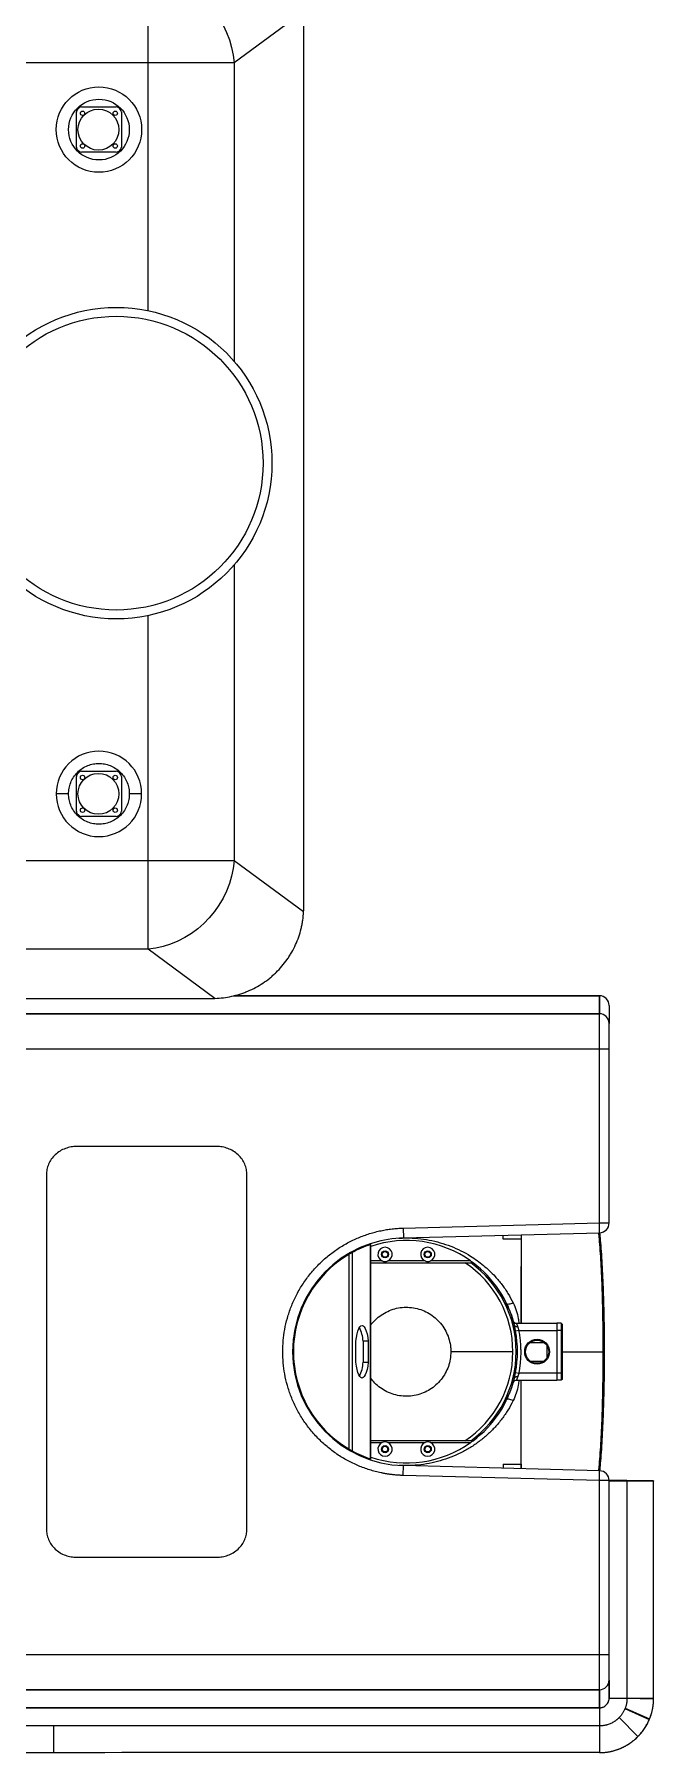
# Model space of a CAD drawing. Header units: millimetres. Extents: x 744 to 5705, y 930 to 4879.
# Drawn here: x 2862 to 3211, y 931 to 1896 of the extents above; entities that cross this region are included whole.
import ezdxf

# ---------------------------------------------------------------- set-up
doc = ezdxf.new("R2010")
doc.units = ezdxf.units.MM
doc.header["$MEASUREMENT"] = 0

msp = doc.modelspace()

# ---------------------------------------------------------------- linework, layer by layer
at = {"color": 7, "linetype": 'Continuous', "lineweight": 15, "true_color": 0xffffff}
for p, q in [((2926.41, 1880.15), (2926.41, 1929.89)), ((3013.8, 1908.86), (2974.81, 1880.15)), ((3013.88, 1406.03), (3013.88, 1906.03)), ((2926.41, 1880.15), (2572.89, 1880.15)), ((2974.81, 1880.15), (2926.41, 1880.15)), ((2888.93, 1855.31), (2908.5, 1855.31)), ((2886.02, 1832.83), (2886.02, 1852.4)), ((2911.42, 1852.4), (2911.42, 1832.83)), ((2908.5, 1829.91), (2888.93, 1829.91)), ((2886.02, 1459.66), (2886.02, 1479.23)), ((2888.93, 1482.14), (2908.5, 1482.14)), ((2911.42, 1479.23), (2911.42, 1459.66)), ((2881.64, 1469.44), (2874.72, 1469.44)), ((2922.72, 1469.44), (2915.79, 1469.44)), ((2908.5, 1456.74), (2888.93, 1456.74)), ((2926.41, 1431.91), (2572.89, 1431.91)), ((2926.41, 1382.16), (2926.41, 1431.91)), ((2974.81, 1431.91), (2926.41, 1431.91)), ((3013.8, 1403.2), (2974.81, 1431.91)), ((2963.92, 1354.55), (2926.41, 1382.16)), ((2833.88, 1354.53), (2962.38, 1354.53)), ((2974.62, 1356.04), (3180.05, 1356.04)), ((3180.05, 1356.04), (3180.05, 1345.88)), ((3180.05, 1345.88), (3180.05, 1356.04)), ((3180.05, 1345.88), (2850.38, 1346.01)), ((3185.55, 1350.54), (3185.55, 1340.44)), ((3185.55, 1326.08), (3180.05, 1326.08)), ((3180.05, 1228.39), (3180.05, 1326.08)), ((3185.55, 1228.39), (3185.55, 1326.08)), ((2965, 1271.32), (2886.1, 1271.32)), ((2869.19, 1255.59), (2869.19, 1056.32)), ((2981.91, 1056.32), (2981.91, 1255.59)), ((3069.73, 1225.5), (3180.05, 1228.39)), ((3180.05, 1228.39), (3185.55, 1228.39)), ((3051.55, 1095.76), (3051.55, 1216.3)), ((3069.73, 1225.5), (3069.88, 1220.01)), ((3069.88, 1220.01), (3180.2, 1222.89)), ((3126.05, 1219.25), (3126.05, 1221.48)), ((3136.05, 1219.25), (3126.05, 1219.25)), ((3136.05, 1221.74), (3136.05, 1171.96)), ((3136.05, 1221.74), (3136.05, 1219.25)), ((3039.15, 1210.64), (3039.15, 1101.42)), ((3041.08, 1211.74), (3041.08, 1100.32)), ((3051.38, 1095.82), (3051.38, 1216.24)), ((3058.03, 1207.03), (3051.55, 1207.03)), ((3082.03, 1207.03), (3061.07, 1207.03)), ((3107.68, 1207.03), (3085.07, 1207.03)), ((3051.55, 1206.03), (3104.46, 1206.03)), ((3104.46, 1206.03), (3107.71, 1206.03)), ((3136.05, 1171.98), (3136.05, 1203.94)), ((3011.62, 1177.03), (3011.6, 1177.03)), ((3134.87, 1168.03), (3132.91, 1167.66)), ((3133.49, 1172.03), (3156.05, 1172.03)), ((3134.87, 1168.03), (3156.05, 1168.03)), ((3158.55, 1172.03), (3156.05, 1172.03)), ((3156.05, 1172.03), (3156.05, 1168.03)), ((3158.55, 1168.03), (3156.05, 1168.03)), ((3156.05, 1168.03), (3156.05, 1144.03)), ((3159.05, 1171.53), (3158.55, 1172.03)), ((3158.55, 1172.03), (3158.55, 1168.03)), ((3159.05, 1168.03), (3158.55, 1168.03)), ((3158.55, 1168.03), (3158.55, 1144.03)), ((3159.05, 1171.53), (3159.05, 1168.03)), ((3159.05, 1168.03), (3159.05, 1144.03)), ((3043.14, 1150.09), (3043.14, 1161.97)), ((3050.13, 1161.97), (3047.23, 1161.97)), ((3047.23, 1161.97), (3047.23, 1150.09)), ((3050.13, 1161.97), (3050.13, 1150.09)), ((3150.55, 1159.49), (3150.55, 1152.56)), ((3047.23, 1150.09), (3050.13, 1150.09)), ((3131.41, 1156.03), (3096.55, 1156.03)), ((3132.23, 1141.23), (3131.88, 1140.02)), ((3132.91, 1144.4), (3134.87, 1144.03)), ((3133.49, 1140.03), (3156.05, 1140.03)), ((3156.05, 1144.03), (3134.87, 1144.03)), ((3136.05, 1090.32), (3136.05, 1140.05)), ((3136.05, 1092.81), (3136.05, 1140.02)), ((3158.55, 1144.03), (3156.05, 1144.03)), ((3156.05, 1144.03), (3156.05, 1140.03)), ((3158.55, 1140.03), (3156.05, 1140.03)), ((3159.05, 1144.03), (3158.55, 1144.03)), ((3158.55, 1144.03), (3158.55, 1140.03)), ((3159.05, 1140.53), (3158.55, 1140.03)), ((3159.05, 1144.03), (3159.05, 1140.53)), ((3011.6, 1135.03), (3011.62, 1135.03)), ((3128.82, 1131.2), (3127.99, 1129.18)), ((3104.46, 1106.03), (3051.55, 1106.03)), ((3051.55, 1105.03), (3058.03, 1105.03)), ((3061.07, 1105.03), (3082.03, 1105.03)), ((3085.07, 1105.03), (3107.68, 1105.03)), ((3107.71, 1106.03), (3104.46, 1106.03)), ((3109.05, 1106.03), (3107.71, 1106.03)), ((3069.73, 1086.55), (3069.88, 1092.05)), ((3180.2, 1089.16), (3069.88, 1092.05)), ((3126.05, 1092.81), (3126.05, 1090.58)), ((3126.05, 1092.81), (3136.05, 1092.81)), ((3136.05, 1092.81), (3136.05, 1090.32)), ((3180.05, 1083.66), (3069.73, 1086.55)), ((3185.55, 1083.66), (3180.05, 1083.66)), ((3180.05, 985.98), (3180.05, 1083.66)), ((3185.55, 985.98), (3185.55, 1083.66)), ((3185.55, 1083.3), (3185.55, 1083.66)), ((3195.55, 1083.66), (3185.55, 1083.66)), ((3185.55, 961.51), (3185.55, 1083.3)), ((3195.55, 1083.3), (3185.55, 1083.3)), ((3210.55, 1083.55), (3195.55, 1083.66)), ((3210.55, 1083.41), (3195.55, 1083.3)), ((3195.55, 1083.3), (3195.55, 961.51)), ((3210.55, 976.75), (3210.55, 1083.55)), ((3210.55, 1083.55), (3210.55, 1083.41)), ((3210.55, 961.51), (3210.55, 1083.41)), ((2886.1, 1040.59), (2965, 1040.59)), ((3180.05, 985.98), (3185.55, 985.98)), ((3185.55, 971.62), (3185.55, 985.98)), ((3180.05, 966.17), (3180.05, 956.01)), ((3180.05, 956.01), (3180.05, 966.17)), ((3185.55, 971.62), (3185.55, 961.51)), ((3180.05, 956.01), (3180.05, 946.01)), ((3185.55, 961.51), (3195.55, 961.51)), ((3194.54, 955.82), (3208.3, 949.83)), ((3195.55, 961.51), (3210.55, 960.97)), ((3180.05, 946.01), (3180.05, 931.01)), ((3191.23, 950.58), (3201.71, 939.85)), ((3194.44, 955.56), (3208.1, 949.35)), ((2873.35, 930.98), (2873.36, 945.98)), ((3180.05, 931.01), (3180.05, 931.01))]:
    msp.add_line(p, q, dxfattribs=at)
at = {"color": 8, "linetype": 'Continuous', "lineweight": 15, "true_color": 0x808080}
for p, q in [((2926.41, 1740.88), (2926.41, 1880.15)), ((2974.81, 1880.15), (2974.81, 1712.31)), ((2974.81, 1598.17), (2974.81, 1431.91)), ((2926.41, 1431.91), (2926.41, 1569.6)), ((2926.41, 1382.16), (2194.21, 1382.16)), ((3132.26, 1170.87), (3132.14, 1171.35)), ((3141.22, 1161.28), (3148.88, 1161.28)), ((3008.07, 1149.1), (3008.4, 1151.38)), ((3141.22, 1150.78), (3148.88, 1150.78)), ((3159.05, 1156.03), (3182.21, 1156.03))]:
    msp.add_line(p, q, dxfattribs=at)
at = {"color": 7, "linetype": 'Continuous', "lineweight": 15, "true_color": 0xffffff}
for points in [[(2926.41, 1929.89), (2930.64, 1929.32), (2934.84, 1928.37), (2938.98, 1927.06), (2943.02, 1925.39), (2946.93, 1923.37), (2950.69, 1921.03), (2954.26, 1918.38), (2957.62, 1915.44), (2960.74, 1912.23), (2963.61, 1908.77), (2966.19, 1905.1), (2968.47, 1901.24), (2970.43, 1897.21), (2972.05, 1893.06), (2973.33, 1888.81), (2974.25, 1884.5), (2974.81, 1880.15)], [(2974.81, 1431.91), (2974.25, 1427.56), (2973.33, 1423.24), (2972.05, 1418.99), (2970.43, 1414.84), (2968.47, 1410.82), (2966.19, 1406.96), (2963.61, 1403.28), (2960.74, 1399.83), (2957.62, 1396.62), (2954.26, 1393.68), (2950.69, 1391.02), (2946.93, 1388.68), (2943.02, 1386.67), (2938.98, 1385), (2934.84, 1383.68), (2930.64, 1382.74), (2926.41, 1382.16)], [(2850.38, 1345.9), (2865.1, 1345.9), (2894.38, 1345.9), (2924.62, 1345.89), (2932.38, 1345.89), (2940.19, 1345.89), (2948.06, 1345.89), (2956, 1345.89), (2963.99, 1345.89), (2972.04, 1345.89), (2977.98, 1345.89), (2994.78, 1345.89), (3012.27, 1345.89), (3037.05, 1345.89), (3063.1, 1345.89), (3090.43, 1345.89), (3119.03, 1345.88), (3148.9, 1345.88), (3180.05, 1345.88)], [(3180.05, 1326.08), (3180.05, 1328.93), (3180.05, 1331.73), (3180.05, 1334.4), (3180.05, 1336.91), (3180.05, 1339.2), (3180.05, 1341.22), (3180.05, 1342.93), (3180.05, 1344.29), (3180.05, 1345.28), (3180.05, 1345.88)], [(3185.55, 1326.08), (3185.55, 1328.38), (3185.55, 1330.61), (3185.55, 1332.74), (3185.55, 1334.69), (3185.55, 1336.43), (3185.55, 1337.91), (3185.55, 1339.09), (3185.55, 1339.94), (3185.55, 1340.44)], [(3131.6, 1183.49), (3130.95, 1183.22), (3130.31, 1183), (3129.72, 1182.82), (3129.19, 1182.71), (3128.74, 1182.66), (3128.38, 1182.67), (3128.13, 1182.74), (3127.99, 1182.88)], [(3043.14, 1161.97), (3043.44, 1164.11), (3043.83, 1166.03), (3044.29, 1167.67), (3044.82, 1169), (3045.4, 1169.98), (3046.01, 1170.58), (3046.63, 1170.78), (3047.26, 1170.58), (3047.87, 1169.98), (3048.45, 1169), (3048.98, 1167.67), (3049.44, 1166.03), (3049.83, 1164.11), (3050.13, 1161.97)], [(3050.13, 1150.09), (3049.83, 1147.95), (3049.44, 1146.03), (3048.98, 1144.38), (3048.45, 1143.05), (3047.87, 1142.07), (3047.26, 1141.48), (3046.63, 1141.28), (3046.01, 1141.48), (3045.4, 1142.07), (3044.82, 1143.05), (3044.29, 1144.38), (3043.83, 1146.03), (3043.44, 1147.95), (3043.14, 1150.09)], [(3182.93, 1156.03), (3182.94, 1156.03), (3182.97, 1156.03), (3182.97, 1156.03)], [(3131.6, 1128.56), (3130.95, 1128.83), (3130.31, 1129.06), (3129.72, 1129.23), (3129.19, 1129.35), (3128.74, 1129.4), (3128.38, 1129.39), (3128.13, 1129.31), (3127.99, 1129.18)], [(3180.05, 966.17), (3180.05, 966.77), (3180.05, 967.76), (3180.05, 969.13), (3180.05, 970.84), (3180.05, 972.85), (3180.05, 975.14), (3180.05, 977.65), (3180.05, 980.33), (3180.05, 983.12), (3180.05, 985.98)]]:
    msp.add_lwpolyline(points, dxfattribs=at)
at = {"color": 8, "linetype": 'Continuous', "lineweight": 15, "true_color": 0x808080}
for points in [[(3180.05, 1326.08), (3152.35, 1326.08), (3125.75, 1326.08), (3100.27, 1326.08), (3075.9, 1326.08), (3052.64, 1326.08), (3030.49, 1326.08), (3009.45, 1326.08), (2992.2, 1326.08), (2975.77, 1326.08), (2971.23, 1326.08), (2965.49, 1326.08), (2959.77, 1326.08), (2954.08, 1326.09), (2948.42, 1326.09), (2942.78, 1326.09), (2912.99, 1326.09), (2883.92, 1326.09), (2853.79, 1326.1)], [(3013.43, 1182.81), (3013.91, 1182.71), (3013.93, 1182.71)], [(3182.21, 1156.03), (3182.38, 1156.03), (3182.53, 1156.03), (3182.67, 1156.03), (3182.79, 1156.03), (3182.88, 1156.03), (3182.93, 1156.03)], [(3013.93, 1129.35), (3013.91, 1129.35), (3013.43, 1129.24)], [(2838.55, 985.96), (2853.94, 985.96), (2887.73, 985.96), (2922.53, 985.97), (2958.35, 985.97), (2967.98, 985.97), (2976.27, 985.97), (2983.42, 985.97), (2990.74, 985.97), (2998.21, 985.97), (3013.36, 985.97), (3029.12, 985.97), (3051.44, 985.97), (3074.89, 985.97), (3099.48, 985.98), (3125.2, 985.98), (3152.06, 985.98), (3180.05, 985.98)]]:
    msp.add_lwpolyline(points, dxfattribs=at)
at = {"color": 7, "linetype": 'Continuous', "lineweight": 15, "true_color": 0xffffff}
for centre, radius in [((2898.72, 1842.61), 24), ((2898.72, 1842.61), 17.07), ((2898.45, 1842.59), 11.5), ((2889.52, 1851.8), 1.25), ((2907.91, 1851.8), 1.25), ((2889.52, 1833.42), 1.25), ((2907.91, 1833.42), 1.25), ((2908.48, 1655.24), 87.5), ((2908.48, 1655.24), 82.51), ((2898.45, 1469.46), 11.5), ((2889.52, 1478.64), 1.25), ((2907.91, 1478.64), 1.25), ((2889.52, 1460.25), 1.25), ((2907.91, 1460.25), 1.25), ((3059.55, 1210.73), 2), ((3059.55, 1210.73), 1.6), ((3083.55, 1210.73), 2), ((3083.55, 1210.73), 1.6), ((3145.05, 1156.03), 7), ((3145.05, 1156.03), 6.5), ((3059.55, 1101.33), 2), ((3059.55, 1101.33), 1.6), ((3083.55, 1101.33), 2), ((3083.55, 1101.33), 1.6)]:
    msp.add_circle(centre, radius, dxfattribs=at)
for centre, radius, start, end in [((2888.02, 1852.4), 2, 137.55547, 180), ((2898.72, 1842.61), 16.5, 132.44453, 137.55547), ((2888.93, 1853.31), 2, 90, 132.44453), ((2908.5, 1853.31), 2, 47.55547, 90), ((2898.72, 1842.61), 16.5, 42.44453, 47.55547), ((2909.42, 1852.4), 2, 0, 42.44453), ((2888.02, 1832.83), 2, 180, 222.44453), ((2898.72, 1842.61), 16.5, 222.44453, 227.55547), ((2888.93, 1831.91), 2, 227.55547, 270), ((2908.5, 1831.91), 2, 270, 312.44453), ((2898.72, 1842.61), 16.5, 312.44453, 317.55547), ((2909.42, 1832.83), 2, 317.55547, 0), ((2898.72, 1469.44), 24, 0, 180), ((2888.02, 1479.23), 2, 137.55547, 180), ((2898.72, 1469.44), 16.5, 132.44453, 137.55547), ((2888.93, 1480.14), 2, 90, 132.44453), ((2908.5, 1480.14), 2, 47.55547, 90), ((2898.72, 1469.44), 16.5, 42.44453, 47.55547), ((2909.42, 1479.23), 2, 0, 42.44453), ((2898.72, 1469.44), 24, 180, 0), ((2888.02, 1459.66), 2, 180, 222.44453), ((2898.72, 1469.44), 16.5, 222.44453, 227.55547), ((2898.72, 1469.44), 16.5, 312.44453, 317.55547), ((2909.42, 1459.66), 2, 317.55547, 0), ((2888.93, 1458.74), 2, 227.55547, 270), ((2908.5, 1458.74), 2, 270, 312.44453), ((2962.38, 1406.03), 51.5, 356.85239, 0), ((2962.38, 1406.03), 51.5, 270, 271.7129), ((3180.05, 1350.54), 5.5, 0, 90), ((3180.08, 1340.41), 5.47, 0.28151, 90.27876), ((3180.05, 1228.39), 5.5, 271.5, 0), ((3071.55, 1156.03), 64, 91.5, 268.5), ((3071.55, 1156.03), 62.5, 54.68636, 108.66292), ((3071.55, 1156.03), 63.5, 120.68487, 239.31513), ((3071.55, 1156.03), 63.5, 108.52048, 118.67841), ((3059.55, 1210.73), 4, 292.36264, 247.63736), ((3059.55, 1210.73), 4, 247.63736, 292.36264), ((3083.55, 1210.73), 4, 292.36264, 247.63736), ((3083.55, 1210.73), 4, 247.63736, 292.36264), ((3071.55, 1156.03), 62.5, 53.1301, 54.68636), ((3071.55, 1156.03), 59.86, 0, 56.64851), ((3071.55, 1156.03), 61.71, 305.87699, 54.12301), ((3071.55, 1156.03), 62.5, 13.73709, 53.1301), ((3027.01, 1160.73), 20.26, 3.52133, 26.21341), ((3133.49, 1174.03), 2, 196.20469, 270), ((3071.55, 1156.03), 62.45, 349.26949, 10.73051), ((3028.03, 1151.06), 19.23, 333.16839, 357.09687), ((3071.55, 1156.03), 59.86, 303.35149, 0), ((3071.55, 1156.03), 62.5, 306.8699, 346.26291), ((3133.49, 1138.03), 2, 89.99997, 163.79531), ((3071.55, 1156.03), 62.5, 251.33708, 305.31364), ((3059.55, 1101.33), 4, 112.36264, 67.63736), ((3059.55, 1101.33), 4, 67.63736, 112.36264), ((3083.55, 1101.33), 4, 112.36264, 67.63736), ((3083.55, 1101.33), 4, 67.63736, 112.36264), ((3071.55, 1156.03), 62.5, 305.31364, 306.8699), ((3071.55, 1156.03), 63.5, 241.32159, 251.47952), ((3180.05, 1083.66), 5.5, 0, 88.5), ((3180.08, 971.64), 5.47, 269.72124, 359.71847)]:
    msp.add_arc(centre, radius, start, end, dxfattribs=at)
for points, knots in [([(2881.64, 1469.44), (2881.64, 1470.45), (2881.73, 1471.49), (2882.12, 1473.61), (2882.43, 1474.68), (2883.26, 1476.78), (2883.79, 1477.81), (2885.06, 1479.76), (2885.81, 1480.68), (2887.48, 1482.35), (2888.4, 1483.09), (2890.35, 1484.37), (2891.38, 1484.9), (2893.48, 1485.73), (2894.55, 1486.03), (2896.67, 1486.43), (2897.71, 1486.51), (2899.72, 1486.51), (2900.77, 1486.43), (2902.88, 1486.03), (2903.95, 1485.73), (2906.05, 1484.9), (2907.08, 1484.37), (2909.03, 1483.09), (2909.95, 1482.35), (2911.62, 1480.68), (2912.37, 1479.76), (2913.64, 1477.81), (2914.17, 1476.78), (2915, 1474.68), (2915.31, 1473.61), (2915.7, 1471.49), (2915.79, 1470.45), (2915.79, 1469.44)], [0, 0, 0, 0, 0.0625, 0.0625, 0.125, 0.125, 0.1875, 0.1875, 0.25, 0.25, 0.3125, 0.3125, 0.375, 0.375, 0.4375, 0.4375, 0.5, 0.5, 0.5625, 0.5625, 0.625, 0.625, 0.6875, 0.6875, 0.75, 0.75, 0.8125, 0.8125, 0.875, 0.875, 0.9375, 0.9375, 1, 1, 1, 1]), ([(2915.79, 1469.44), (2915.79, 1468.44), (2915.7, 1467.39), (2915.31, 1465.28), (2915, 1464.21), (2914.17, 1462.11), (2913.64, 1461.08), (2912.37, 1459.12), (2911.62, 1458.2), (2909.95, 1456.54), (2909.03, 1455.79), (2907.08, 1454.52), (2906.05, 1453.99), (2903.95, 1453.15), (2902.88, 1452.85), (2900.77, 1452.46), (2899.72, 1452.37), (2897.71, 1452.37), (2896.67, 1452.46), (2894.55, 1452.85), (2893.48, 1453.15), (2891.38, 1453.99), (2890.35, 1454.52), (2888.4, 1455.79), (2887.48, 1456.54), (2885.81, 1458.2), (2885.06, 1459.12), (2883.79, 1461.08), (2883.26, 1462.11), (2882.43, 1464.21), (2882.12, 1465.28), (2881.73, 1467.39), (2881.64, 1468.44), (2881.64, 1469.44)], [0, 0, 0, 0, 0.0625, 0.0625, 0.125, 0.125, 0.1875, 0.1875, 0.25, 0.25, 0.3125, 0.3125, 0.375, 0.375, 0.4375, 0.4375, 0.5, 0.5, 0.5625, 0.5625, 0.625, 0.625, 0.6875, 0.6875, 0.75, 0.75, 0.8125, 0.8125, 0.875, 0.875, 0.9375, 0.9375, 1, 1, 1, 1]), ([(2963.92, 1354.55), (2967.12, 1354.65), (2970.27, 1355.04), (2974.91, 1356.05), (2976.44, 1356.46), (2978.72, 1357.18), (2979.48, 1357.44), (2980.98, 1358), (2981.73, 1358.29), (2985.41, 1359.85), (2988.21, 1361.36), (2992.19, 1364), (2993.48, 1364.94), (2995.35, 1366.46), (2995.97, 1366.98), (2997.17, 1368.05), (2997.76, 1368.59), (3000.62, 1371.38), (3002.68, 1373.8), (3004.97, 1377.07), (3005.42, 1377.73), (3006.28, 1379.09), (3006.7, 1379.78), (3007.89, 1381.87), (3008.62, 1383.3), (3010.59, 1387.64), (3011.63, 1390.64), (3012.58, 1394.51), (3012.76, 1395.29), (3013.06, 1396.87), (3013.2, 1397.65), (3013.55, 1400.02), (3013.71, 1401.61), (3013.8, 1403.2)], [0, 0, 0, 0, 0.125, 0.125, 0.1875, 0.1875, 0.21875, 0.21875, 0.25, 0.25, 0.375, 0.375, 0.4375, 0.4375, 0.46875, 0.46875, 0.5, 0.5, 0.625, 0.625, 0.65625, 0.65625, 0.6875, 0.6875, 0.75, 0.75, 0.875, 0.875, 0.90625, 0.90625, 0.9375, 0.9375, 1, 1, 1, 1]), ([(3180.05, 1356.04), (3164.49, 1356.04), (3133.75, 1356.04), (3088.21, 1356.04), (3043.78, 1356.04), (3006.04, 1356.04), (2983.11, 1356.04), (2974.62, 1356.04)], [0, 0, 0, 0, 0.227183, 0.448904, 0.665161, 0.875956, 1, 1, 1, 1]), ([(2886.1, 1271.32), (2885.1, 1271.32), (2884.07, 1271.24), (2881.98, 1270.88), (2880.92, 1270.6), (2878.83, 1269.83), (2877.81, 1269.35), (2875.88, 1268.17), (2874.97, 1267.48), (2873.32, 1265.95), (2872.58, 1265.1), (2871.31, 1263.3), (2870.79, 1262.35), (2869.97, 1260.41), (2869.67, 1259.43), (2869.28, 1257.48), (2869.19, 1256.52), (2869.19, 1255.59)], [0, 0, 0, 0, 0.125, 0.125, 0.25, 0.25, 0.375, 0.375, 0.5, 0.5, 0.625, 0.625, 0.75, 0.75, 0.875, 0.875, 1, 1, 1, 1]), ([(2981.91, 1255.59), (2981.91, 1256.52), (2981.82, 1257.48), (2981.44, 1259.43), (2981.14, 1260.41), (2980.31, 1262.35), (2979.79, 1263.3), (2978.52, 1265.1), (2977.78, 1265.95), (2976.13, 1267.48), (2975.22, 1268.17), (2973.29, 1269.35), (2972.27, 1269.83), (2970.19, 1270.6), (2969.13, 1270.88), (2967.03, 1271.24), (2966, 1271.32), (2965, 1271.32)], [0, 0, 0, 0, 0.125, 0.125, 0.25, 0.25, 0.375, 0.375, 0.5, 0.5, 0.625, 0.625, 0.75, 0.75, 0.875, 0.875, 1, 1, 1, 1]), ([(3180.2, 1222.89), (3180.2, 1222.9), (3180.2, 1222.9), (3180.19, 1222.91), (3180.19, 1222.94), (3180.19, 1222.98), (3180.19, 1223.02), (3180.19, 1223.08), (3180.19, 1223.15), (3180.19, 1223.23), (3180.18, 1223.31), (3180.18, 1223.41), (3180.18, 1223.53), (3180.18, 1223.68), (3180.17, 1223.86), (3180.16, 1224.06), (3180.16, 1224.29), (3180.15, 1224.54), (3180.14, 1224.82), (3180.14, 1225.12), (3180.13, 1225.45), (3180.12, 1225.81), (3180.11, 1226.19), (3180.1, 1226.59), (3180.09, 1227.01), (3180.08, 1227.46), (3180.06, 1227.92), (3180.06, 1228.23), (3180.05, 1228.39)], [0, 0, 0, 0, 0.027842, 0.055684, 0.083525, 0.111367, 0.139209, 0.167051, 0.194892, 0.222734, 0.250576, 0.278418, 0.30626, 0.343637, 0.382281, 0.422194, 0.463374, 0.505821, 0.549536, 0.594518, 0.640768, 0.688285, 0.73707, 0.787121, 0.83844, 0.891026, 0.94488, 1, 1, 1, 1]), ([(3069.73, 1086.55), (3069.45, 1086.56), (3068.89, 1086.58), (3068.06, 1086.61), (3067.22, 1086.66), (3066.39, 1086.72), (3065.56, 1086.78), (3064.73, 1086.86), (3063.9, 1086.95), (3063.07, 1087.05), (3062.24, 1087.15), (3061.41, 1087.27), (3060.59, 1087.4), (3059.76, 1087.53), (3058.94, 1087.68), (3058.12, 1087.84), (3056.49, 1088.17), (3054.06, 1088.74), (3050.87, 1089.65), (3047.73, 1090.71), (3044.61, 1091.93), (3041.52, 1093.32), (3038.45, 1094.88), (3035.45, 1096.6), (3031.53, 1099.12), (3026.86, 1102.65), (3021.68, 1107.45), (3017.02, 1112.74), (3012.94, 1118.46), (3009.49, 1124.49), (3006.71, 1130.71), (3004.57, 1137.07), (3003.1, 1143.42), (3002.24, 1149.76), (3001.96, 1156.03), (3002.24, 1162.3), (3003.1, 1168.63), (3004.57, 1174.98), (3006.71, 1181.34), (3009.49, 1187.57), (3012.94, 1193.6), (3017.02, 1199.31), (3021.68, 1204.61), (3026.86, 1209.4), (3031.53, 1212.93), (3035.45, 1215.45), (3038.45, 1217.17), (3041.52, 1218.74), (3044.61, 1220.12), (3047.73, 1221.35), (3050.87, 1222.41), (3054.06, 1223.32), (3056.72, 1223.94), (3058.84, 1224.36), (3060.38, 1224.63), (3061.93, 1224.86), (3063.48, 1225.06), (3065.04, 1225.23), (3066.6, 1225.36), (3068.16, 1225.45), (3069.21, 1225.49), (3069.73, 1225.5)], [0, 0, 0, 0, 0.003902, 0.007801, 0.011696, 0.015589, 0.01948, 0.023369, 0.027258, 0.031146, 0.035035, 0.038924, 0.042815, 0.046707, 0.050603, 0.054501, 0.058403, 0.073866, 0.089295, 0.104724, 0.120189, 0.136134, 0.152082, 0.16827, 0.18446, 0.21716, 0.250029, 0.282897, 0.315597, 0.347965, 0.379848, 0.410731, 0.441617, 0.470807, 0.5, 0.529191, 0.558384, 0.589267, 0.620153, 0.652035, 0.684404, 0.717104, 0.749972, 0.782841, 0.815541, 0.831729, 0.847919, 0.863864, 0.879812, 0.895275, 0.910704, 0.926133, 0.941598, 0.94891, 0.956212, 0.963506, 0.970797, 0.978088, 0.985383, 0.992686, 1, 1, 1, 1]), ([(3182.97, 1156.03), (3182.96, 1158.95), (3182.95, 1164.78), (3182.83, 1173.42), (3182.65, 1181.85), (3182.39, 1190.04), (3182.07, 1197.92), (3181.68, 1205.41), (3181.23, 1212.4), (3180.78, 1218.29), (3180.46, 1221.57), (3180.33, 1222.93)], [0, 0, 0, 0, 0.1157, 0.231124, 0.345541, 0.459942, 0.57529, 0.690086, 0.804674, 0.919201, 1, 1, 1, 1]), ([(3041.08, 1211.74), (3041.02, 1211.7), (3040.92, 1211.65), (3040.65, 1211.5), (3040.5, 1211.42), (3040.15, 1211.22), (3039.95, 1211.11), (3039.56, 1210.88), (3039.35, 1210.76), (3039.15, 1210.64)], [0, 0, 0, 0, 0.25, 0.25, 0.5, 0.5, 0.75, 0.75, 1, 1, 1, 1]), ([(3109.05, 1206.03), (3108.83, 1206.03), (3108.39, 1206.03), (3107.94, 1206.03), (3107.71, 1206.03)], [0, 0, 0, 0, 0.5040023, 1, 1, 1, 1]), ([(3051.55, 1170.93), (3051.71, 1171.17), (3052.63, 1172.59), (3054.88, 1174.76), (3058.23, 1177.34), (3062.01, 1179.25), (3066.04, 1180.54), (3070.23, 1181.11), (3074.46, 1180.98), (3078.61, 1180.13), (3082.56, 1178.61), (3086.19, 1176.44), (3089.41, 1173.7), (3092.12, 1170.44), (3094.25, 1166.79), (3095.72, 1162.82), (3096.45, 1159.19), (3096.52, 1156.9), (3096.55, 1156.03)], [0, 0, 0, 0, 0.013767, 0.081204, 0.14864, 0.216077, 0.283514, 0.350951, 0.418388, 0.485824, 0.553261, 0.620698, 0.688135, 0.755572, 0.823008, 0.890445, 0.957882, 1, 1, 1, 1]), ([(3127.99, 1182.88), (3128.91, 1180.82), (3130.61, 1177), (3131.67, 1172.96), (3132.15, 1171.1)], [0, 0, 0, 0, 0.539027, 1, 1, 1, 1]), ([(3182.77, 1173.55), (3182.75, 1174.73), (3182.71, 1177.44), (3182.64, 1180.1), (3182.6, 1181.6)], [0, 0, 0, 0, 0.43563, 1, 1, 1, 1]), ([(3133.54, 1171.9), (3133.35, 1171.88), (3133.01, 1171.85), (3132.57, 1171.96), (3132.28, 1172.16), (3132.13, 1172.29), (3132.06, 1172.33), (3132.02, 1172.34), (3132.01, 1172.33), (3132.01, 1172.32)], [0, 0, 0, 0, 0.308123, 0.552292, 0.724361, 0.797883, 0.878703, 0.975781, 1, 1, 1, 1]), ([(3132.26, 1170.87), (3132.27, 1170.85), (3132.27, 1170.83), (3132.28, 1170.79), (3132.29, 1170.78), (3132.29, 1170.77)], [0, 0, 0, 0, 0.416745, 0.738364, 1, 1, 1, 1]), ([(3132.29, 1170.77), (3132.3, 1170.74), (3132.32, 1170.7), (3132.36, 1170.63), (3132.41, 1170.56), (3132.47, 1170.5), (3132.53, 1170.44), (3132.61, 1170.39), (3132.69, 1170.34), (3132.78, 1170.3), (3132.87, 1170.27), (3132.97, 1170.23), (3133.09, 1170.2), (3133.24, 1170.17), (3133.44, 1170.15), (3133.67, 1170.14), (3133.94, 1170.15), (3134.13, 1170.17), (3134.23, 1170.19)], [0, 0, 0, 0, 0.052123, 0.104263, 0.156243, 0.207887, 0.259023, 0.309487, 0.359124, 0.407791, 0.455361, 0.501719, 0.555502, 0.62222, 0.701307, 0.791757, 0.892024, 1, 1, 1, 1]), ([(3132.91, 1167.66), (3132.9, 1167.72), (3132.87, 1167.86), (3132.83, 1168.06), (3132.79, 1168.27), (3132.74, 1168.54), (3132.68, 1168.88), (3132.6, 1169.28), (3132.52, 1169.67), (3132.44, 1170.05), (3132.36, 1170.42), (3132.31, 1170.65), (3132.29, 1170.77)], [0, 0, 0, 0, 0.062134, 0.124206, 0.186295, 0.248482, 0.373754, 0.499193, 0.62462, 0.74947, 0.874384, 1, 1, 1, 1]), ([(3134.87, 1168.03), (3134.82, 1168.22), (3134.77, 1168.41), (3134.66, 1168.78), (3134.6, 1168.97), (3134.43, 1169.52), (3134.33, 1169.86), (3134.23, 1170.19)], [0, 0, 0, 0, 0.25, 0.25, 0.5, 0.5, 1, 1, 1, 1]), ([(3134.87, 1144.03), (3134.92, 1144.27), (3135.01, 1144.77), (3135.14, 1145.51), (3135.26, 1146.26), (3135.37, 1147), (3135.47, 1147.75), (3135.56, 1148.5), (3135.65, 1149.25), (3135.8, 1150.75), (3135.96, 1153.01), (3136.01, 1155.31), (3135.99, 1157.32), (3135.95, 1158.87), (3135.85, 1160.59), (3135.72, 1162.1), (3135.57, 1163.56), (3135.37, 1165.05), (3135.15, 1166.54), (3134.96, 1167.53), (3134.87, 1168.03)], [0, 0, 0, 0, 0.031253, 0.062506, 0.09376, 0.125013, 0.156266, 0.187518, 0.218771, 0.250024, 0.375012, 0.499994, 0.53567, 0.625128, 0.692844, 0.749991, 0.812494, 0.874996, 0.937498, 1, 1, 1, 1]), ([(3182.93, 1156.03), (3182.92, 1158.71), (3182.91, 1163.76), (3182.85, 1169.61), (3182.79, 1172.74), (3182.77, 1173.55)], [0, 0, 0, 0, 0.456707, 0.859064, 1, 1, 1, 1]), ([(3096.55, 1156.03), (3096.48, 1154.62), (3096.34, 1151.81), (3095.25, 1147.71), (3093.52, 1143.85), (3091.17, 1140.33), (3088.25, 1137.27), (3084.87, 1134.73), (3081.1, 1132.8), (3077.07, 1131.52), (3072.87, 1130.95), (3068.64, 1131.08), (3064.5, 1131.93), (3060.54, 1133.44), (3056.93, 1135.63), (3053.85, 1138.17), (3052.27, 1140.2), (3051.55, 1141.12)], [0, 0, 0, 0, 0.0674504, 0.1349008, 0.2023512, 0.2698016, 0.337252, 0.4047024, 0.4721528, 0.5396032, 0.6070536, 0.674504, 0.7419544, 0.8094048, 0.8768552, 0.9443056, 1, 1, 1, 1]), ([(3180.33, 1089.13), (3180.46, 1090.46), (3180.78, 1093.72), (3181.23, 1099.59), (3181.68, 1106.58), (3182.07, 1114.06), (3182.39, 1121.94), (3182.65, 1130.16), (3182.83, 1138.63), (3182.95, 1147.28), (3182.96, 1153.11), (3182.97, 1156.03)], [0, 0, 0, 0, 0.079318, 0.194479, 0.308807, 0.423371, 0.538837, 0.653772, 0.768841, 0.884451, 1, 1, 1, 1]), ([(778.97, 1144.69), (779.59, 1144.24), (781.39, 1142.94), (784.95, 1140.4), (790.26, 1136.66), (797.39, 1131.76), (805.8, 1126.15), (813.02, 1121.5), (819.14, 1117.65), (825.3, 1113.84), (836.54, 1107.08), (853.89, 1097.19), (873.14, 1087.08), (899.18, 1074.37), (923.94, 1063.43), (950.77, 1052.78), (967.63, 1046.55), (981.19, 1041.8), (994.79, 1037.2), (1008.45, 1032.82), (1022.18, 1028.65), (1032.58, 1025.59), (1042.94, 1022.66), (1052.27, 1020.1), (1062.59, 1017.36), (1076.5, 1013.8), (1094.47, 1009.45), (1115.51, 1004.7), (1136.64, 1000.25), (1158.42, 996), (1175.31, 992.93), (1190.57, 990.3), (1204.85, 987.94), (1230.73, 983.9), (1258.37, 980.05), (1287.07, 976.49), (1308.61, 974.02), (1330.16, 971.75), (1348.37, 969.99), (1369.95, 968.05), (1398.74, 965.68), (1430.95, 963.46), (1459.81, 961.76), (1488.68, 960.26), (1524.82, 958.71), (1559.3, 957.64), (1588.26, 956.96), (1606.76, 956.61), (1622.93, 956.39), (1632.12, 956.28), (1638.97, 956.21), (1644.31, 956.17), (1649.62, 956.13), (1656.87, 956.08), (1664.34, 956.04), (1671.6, 956.02), (1676.14, 956.02), (1679.65, 956.01), (1682.51, 956.01), (1685.21, 956.01), (1688.74, 956.01), (1693.14, 956.01), (1700.4, 956.01), (1708.03, 956.01), (1715.28, 956.01), (1719.87, 956.01), (1724.79, 956.01), (1732.05, 956.01), (1748.83, 956.01), (1767.23, 956.01), (1839.81, 956.01), (1960.02, 956.01), (2119.77, 956.01), (2265.01, 956.01), (2395.72, 956.01), (2526.44, 956.01), (2657.16, 956.01), (2787.88, 956.01), (2918.6, 956.01), (3049.33, 956.01), (3136.48, 956.01), (3180.05, 956.01)], [0, 0, 0, 0, 0.000939, 0.00275, 0.005433, 0.008984, 0.013471, 0.017956, 0.019629, 0.022439, 0.026923, 0.035894, 0.047198, 0.053881, 0.071826, 0.080759, 0.089674, 0.094127, 0.098577, 0.107473, 0.111919, 0.116365, 0.120922, 0.125257, 0.128362, 0.134151, 0.143051, 0.151266, 0.160873, 0.169798, 0.178735, 0.182123, 0.188964, 0.19664, 0.214525, 0.223456, 0.232381, 0.241302, 0.250219, 0.254967, 0.268045, 0.285865, 0.294775, 0.303684, 0.321506, 0.339334, 0.346178, 0.357169, 0.362115, 0.36609, 0.368474, 0.370552, 0.372659, 0.375014, 0.379478, 0.381855, 0.383941, 0.385074, 0.386173, 0.38745, 0.388406, 0.390507, 0.39287, 0.397335, 0.399894, 0.4018, 0.402977, 0.405954, 0.41073, 0.423613, 0.428591, 0.50002, 0.571444, 0.625011, 0.678579, 0.732148, 0.785718, 0.839288, 0.892859, 0.946429, 1, 1, 1, 1]), ([(3132.26, 1141.19), (3132.27, 1141.2), (3132.27, 1141.23), (3132.28, 1141.26), (3132.29, 1141.28), (3132.29, 1141.29)], [0, 0, 0, 0, 0.4129896, 0.73451, 1, 1, 1, 1]), ([(3132.29, 1141.29), (3132.3, 1141.34), (3132.33, 1141.46), (3132.36, 1141.64), (3132.4, 1141.82), (3132.45, 1142.07), (3132.52, 1142.39), (3132.6, 1142.78), (3132.68, 1143.18), (3132.75, 1143.58), (3132.83, 1143.99), (3132.89, 1144.26), (3132.91, 1144.4)], [0, 0, 0, 0, 0.062621, 0.125134, 0.18762, 0.250155, 0.375872, 0.501495, 0.62655, 0.75089, 0.875159, 1, 1, 1, 1]), ([(3134.23, 1141.87), (3134.18, 1141.88), (3134.09, 1141.89), (3133.95, 1141.9), (3133.82, 1141.91), (3133.7, 1141.92), (3133.59, 1141.91), (3133.48, 1141.91), (3133.38, 1141.9), (3133.29, 1141.89), (3133.21, 1141.88), (3133.14, 1141.86), (3133.07, 1141.85), (3133.02, 1141.84), (3132.92, 1141.81), (3132.8, 1141.77), (3132.66, 1141.7), (3132.53, 1141.61), (3132.42, 1141.52), (3132.34, 1141.41), (3132.31, 1141.33), (3132.29, 1141.29)], [0, 0, 0, 0, 0.050623, 0.099889, 0.147549, 0.193377, 0.237173, 0.27876, 0.31799, 0.354739, 0.388908, 0.42042, 0.449216, 0.475254, 0.498505, 0.576405, 0.657459, 0.741075, 0.826558, 0.913137, 1, 1, 1, 1]), ([(3133.18, 1140), (3133.24, 1140.02), (3133.34, 1140.04), (3133.48, 1140.12), (3133.54, 1140.16)], [0, 0, 0, 0, 0.502324, 1, 1, 1, 1]), ([(3133.49, 1140.03), (3133.49, 1140.03), (3133.51, 1140.07), (3133.58, 1140.24), (3133.63, 1140.36), (3133.73, 1140.61), (3133.77, 1140.7), (3133.85, 1140.89), (3133.89, 1141), (3134.03, 1141.33), (3134.12, 1141.59), (3134.23, 1141.87)], [0, 0, 0, 0, 0.25, 0.25, 0.5, 0.5, 0.625, 0.625, 0.75, 0.75, 1, 1, 1, 1]), ([(3134.23, 1141.87), (3134.28, 1142.03), (3134.33, 1142.2), (3134.43, 1142.54), (3134.49, 1142.72), (3134.66, 1143.27), (3134.77, 1143.64), (3134.87, 1144.03)], [0, 0, 0, 0, 0.25, 0.25, 0.5, 0.5, 1, 1, 1, 1]), ([(3180.05, 956.01), (3168.29, 956.01), (3145.11, 956.01), (3110.86, 956.01), (3077.66, 956.01), (3045.51, 956.01), (3014.39, 956.01), (2984.32, 956.01), (2956.56, 956.01), (2931.02, 956.01), (2908.49, 956.01), (2892.75, 956.01), (2883.53, 956.01), (2879.71, 956.01), (2875.51, 956.01), (2863.19, 956.01), (2842.93, 956.01), (2815.34, 956.01), (2785.25, 956.01), (2752.85, 956.01), (2718.31, 956.01), (2684.97, 956.01), (2652.82, 956.01), (2628.62, 956.01), (2612.01, 956.01), (2602.64, 956.01), (2593.39, 956.01), (2584.26, 956.01), (2574.77, 956.01), (2564.29, 956.01), (2549.63, 956.01), (2531.49, 956.01), (2510.74, 956.01), (2493.27, 956.01), (2478.92, 956.01), (2467.51, 956.01), (2456.4, 956.01), (2445.59, 956.01), (2435.08, 956.01), (2424.66, 956.01), (2413.73, 956.01), (2393.69, 956.01), (2364.78, 956.01), (2335.8, 956.01), (2315.27, 956.01), (2303.06, 956.01), (2290.89, 956.01), (2278.78, 956.01), (2266.18, 956.01), (2250.54, 956.01), (2232.04, 956.01), (2211.41, 956.01), (2189.72, 956.01), (2167.09, 956.01), (2143.67, 956.01), (2124.91, 956.01), (2110, 956.01), (2098.61, 956.01), (2086.8, 956.01), (2075.02, 956.01), (2062.82, 956.01), (2050.21, 956.01), (2037.2, 956.01), (2024.22, 956.01), (2011.3, 956.01), (1998.42, 956.01), (1985.58, 956.01), (1972.79, 956.01), (1955, 956.01), (1932.57, 956.01), (1905.76, 956.01), (1879.21, 956.01), (1855.94, 956.01), (1835.75, 956.01), (1819, 956.01), (1802.09, 956.01), (1785.08, 956.01), (1767.48, 956.01), (1749.53, 956.01), (1731.02, 956.01), (1712.43, 956.01), (1693.69, 956.01), (1675.03, 956.01), (1656.05, 956.07), (1637.3, 956.22), (1621.35, 956.4), (1608.55, 956.6), (1598.2, 956.77), (1587.38, 956.99), (1575.94, 957.24), (1564.21, 957.54), (1552.64, 957.87), (1541.64, 958.21), (1531.55, 958.55), (1522.33, 958.89), (1513.94, 959.21), (1505.62, 959.55), (1497, 959.93), (1487.88, 960.34), (1478.47, 960.8), (1468.66, 961.3), (1458.44, 961.86), (1447.67, 962.48), (1436.45, 963.16), (1424.74, 963.92), (1412.88, 964.73), (1401.42, 965.56), (1390.57, 966.39), (1380.33, 967.2), (1370.47, 968.03), (1360.97, 968.86), (1350.47, 969.81), (1338.59, 970.94), (1325.04, 972.29), (1311.21, 973.76), (1297.45, 975.29), (1283.97, 976.88), (1270.57, 978.54), (1247.78, 981.5), (1226.74, 984.52), (1207.44, 987.54), (1199.1, 988.89), (1190.95, 990.24), (1181.58, 991.84), (1171.07, 993.7), (1159.19, 995.89), (1147.12, 998.2), (1134.97, 1000.63), (1122.92, 1003.14), (1112.64, 1005.37), (1103.9, 1007.33), (1096.25, 1009.08), (1088.24, 1010.97), (1080.2, 1012.92), (1072.51, 1014.83), (1065.5, 1016.62), (1059.14, 1018.28), (1051.21, 1020.39), (1041.12, 1023.16), (1028.41, 1026.79), (1015.39, 1030.69), (1002.25, 1034.8), (989.32, 1039.03), (976.32, 1043.48), (961.87, 1048.65), (945.87, 1054.7), (928.45, 1061.7), (911.12, 1069.12), (893.05, 1077.35), (874.24, 1086.51), (854.63, 1096.88), (841.56, 1104.07), (835.04, 1108.04), (835, 1108.06)], [0, 0, 0, 0, 0.014873, 0.029306, 0.043299, 0.056851, 0.069964, 0.082637, 0.09487, 0.105066, 0.114936, 0.12335, 0.124973, 0.126586, 0.128189, 0.130273, 0.142172, 0.153801, 0.16516, 0.180216, 0.19477, 0.208823, 0.222374, 0.235424, 0.239422, 0.24337, 0.247269, 0.251118, 0.254918, 0.259269, 0.26437, 0.273458, 0.282202, 0.290604, 0.29554, 0.30035, 0.305033, 0.309589, 0.314019, 0.318323, 0.322759, 0.327837, 0.343668, 0.359307, 0.364477, 0.369626, 0.374753, 0.379859, 0.384944, 0.390677, 0.399644, 0.408336, 0.416755, 0.427073, 0.436946, 0.446375, 0.450797, 0.455793, 0.460774, 0.465739, 0.470689, 0.476196, 0.481683, 0.487151, 0.4926, 0.498029, 0.50344, 0.508831, 0.514203, 0.525945, 0.537195, 0.548104, 0.559533, 0.566624, 0.573643, 0.580725, 0.588007, 0.595162, 0.602997, 0.610706, 0.618589, 0.626517, 0.634429, 0.642197, 0.650538, 0.658166, 0.662397, 0.666744, 0.671272, 0.676099, 0.681234, 0.686124, 0.69077, 0.69517, 0.698914, 0.70246, 0.705808, 0.709462, 0.713397, 0.717377, 0.7214, 0.725846, 0.730346, 0.735086, 0.740097, 0.745222, 0.750171, 0.754674, 0.759019, 0.763207, 0.767238, 0.771111, 0.7766, 0.782384, 0.788408, 0.794261, 0.799975, 0.805648, 0.811417, 0.829188, 0.832679, 0.836262, 0.839936, 0.843198, 0.848354, 0.853523, 0.858578, 0.864, 0.869307, 0.874257, 0.877403, 0.880719, 0.884248, 0.887897, 0.89126, 0.894336, 0.897125, 0.899629, 0.9048, 0.910458, 0.916493, 0.922123, 0.928013, 0.93384, 0.93965, 0.947594, 0.955661, 0.963587, 0.971646, 0.980985, 0.990274, 0.999935, 1, 1, 1, 1]), ([(3039.15, 1101.42), (3039.35, 1101.3), (3039.56, 1101.18), (3039.95, 1100.95), (3040.15, 1100.84), (3040.41, 1100.69), (3040.49, 1100.64), (3040.65, 1100.56), (3040.72, 1100.51), (3040.85, 1100.44), (3040.91, 1100.41), (3041.01, 1100.36), (3041.05, 1100.33), (3041.08, 1100.32)], [0, 0, 0, 0, 0.25, 0.25, 0.5, 0.5, 0.625, 0.625, 0.75, 0.75, 0.875, 0.875, 1, 1, 1, 1]), ([(3180.05, 1083.66), (3180.05, 1083.74), (3180.06, 1083.9), (3180.06, 1084.13), (3180.07, 1084.37), (3180.08, 1084.6), (3180.08, 1084.83), (3180.09, 1085.06), (3180.09, 1085.28), (3180.1, 1085.51), (3180.11, 1085.73), (3180.11, 1085.94), (3180.12, 1086.15), (3180.12, 1086.36), (3180.13, 1086.56), (3180.13, 1086.76), (3180.15, 1087.27), (3180.16, 1087.95), (3180.18, 1088.59), (3180.19, 1088.94), (3180.19, 1089.1), (3180.2, 1089.15), (3180.2, 1089.16), (3180.2, 1089.16)], [0, 0, 0, 0, 0.027243, 0.054486, 0.08173, 0.108973, 0.136216, 0.163459, 0.190702, 0.217946, 0.245189, 0.272432, 0.299675, 0.326919, 0.354162, 0.381405, 0.408648, 0.571024, 0.707937, 0.819331, 0.905161, 0.965392, 1, 1, 1, 1]), ([(2869.19, 1056.32), (2869.19, 1055.39), (2869.28, 1054.43), (2869.67, 1052.49), (2869.97, 1051.5), (2870.79, 1049.56), (2871.31, 1048.61), (2872.58, 1046.81), (2873.32, 1045.97), (2874.97, 1044.43), (2875.88, 1043.74), (2877.81, 1042.57), (2878.83, 1042.08), (2880.92, 1041.31), (2881.98, 1041.03), (2884.07, 1040.67), (2885.1, 1040.59), (2886.1, 1040.59)], [0, 0, 0, 0, 0.125, 0.125, 0.25, 0.25, 0.375, 0.375, 0.5, 0.5, 0.625, 0.625, 0.75, 0.75, 0.875, 0.875, 1, 1, 1, 1]), ([(2965, 1040.59), (2966, 1040.59), (2967.03, 1040.67), (2969.13, 1041.03), (2970.19, 1041.31), (2972.27, 1042.08), (2973.29, 1042.57), (2975.22, 1043.74), (2976.13, 1044.43), (2977.78, 1045.97), (2978.52, 1046.81), (2979.79, 1048.61), (2980.31, 1049.56), (2981.14, 1051.5), (2981.44, 1052.49), (2981.82, 1054.43), (2981.91, 1055.39), (2981.91, 1056.32)], [0, 0, 0, 0, 0.125, 0.125, 0.25, 0.25, 0.375, 0.375, 0.5, 0.5, 0.625, 0.625, 0.75, 0.75, 0.875, 0.875, 1, 1, 1, 1]), ([(1519.76, 965.88), (1554.51, 964.84), (1589.25, 964.25), (1628.31, 964.01), (1632.65, 963.99), (1641.33, 963.96), (1645.66, 963.95), (1658.69, 963.94), (1667.37, 963.96), (1684.7, 964.03), (1693.36, 964.08), (1706.33, 964.16), (1710.65, 964.19), (1719.29, 964.24), (1723.61, 964.26), (1797.06, 964.67), (1866.2, 964.94), (2004.48, 965.38), (2073.63, 965.54), (2211.92, 965.78), (2281.07, 965.87), (2419.37, 966), (2488.52, 966.04), (2626.83, 966.11), (2695.98, 966.13), (2903.44, 966.17), (3041.74, 966.17), (3180.05, 966.17)], [0, 0, 0, 0, 103.769533, 103.769533, 116.740725, 116.740725, 129.711916, 129.711916, 155.6543, 155.6543, 181.596683, 181.596683, 194.567875, 194.567875, 207.539066, 207.539066, 415.078132, 415.078132, 622.617198, 622.617198, 830.156265, 830.156265, 1037.695331, 1037.695331, 1245.234397, 1245.234397, 1660.312529, 1660.312529, 1660.312529, 1660.312529]), ([(3180.05, 966.17), (3142.19, 966.17), (3072.85, 966.17), (2934.18, 966.16), (2764.16, 966.15), (2590.98, 966.09), (2452.5, 966.02), (2348.61, 965.94), (2244.77, 965.82), (2140.98, 965.67), (2054.15, 965.49), (1984.95, 965.31), (1932.7, 965.16), (1881.21, 964.98), (1834.86, 964.8), (1794.63, 964.62), (1760.11, 964.46), (1733.06, 964.32), (1713.19, 964.2), (1700.2, 964.12), (1687.26, 964.05), (1672.8, 963.98), (1656.94, 963.94), (1639.75, 963.96), (1624, 964.03), (1609.63, 964.14), (1596.54, 964.28), (1583.54, 964.45), (1570.62, 964.66), (1557.79, 964.91), (1545.04, 965.2), (1532.37, 965.51), (1523.96, 965.76), (1519.76, 965.88)], [0, 0, 0, 0, 0.0684064, 0.1252942, 0.2505647, 0.3756177, 0.4382101, 0.5007806, 0.5633304, 0.6258458, 0.688319, 0.7202247, 0.7508827, 0.7827313, 0.8132604, 0.8346233, 0.8554171, 0.8756455, 0.8834944, 0.8913189, 0.8991176, 0.9068895, 0.9174352, 0.9277868, 0.9379487, 0.9458813, 0.9537633, 0.9615948, 0.9693758, 0.9771065, 0.9847873, 0.9924184, 1, 1, 1, 1]), ([(1647.85, 956.23), (1656.44, 956.15), (1683.71, 955.9), (1729.69, 956.05), (1785.77, 956), (1867.24, 956.02), (1974.1, 956.01), (2121.92, 956.01), (2285.31, 956.01), (2464.25, 956.01), (2643.2, 956.01), (2822.15, 956.01), (3001.1, 956.01), (3120.4, 956.01), (3180.05, 956.01)], [0, 0, 0, 0, 0.0168417, 0.0534612, 0.0900829, 0.1267033, 0.2130248, 0.299344, 0.4161179, 0.5328975, 0.6496721, 0.7664484, 0.8832244, 1, 1, 1, 1]), ([(3180.05, 956.01), (3180.13, 956.01), (3180.28, 956.01), (3180.51, 956.03), (3180.73, 956.05), (3180.96, 956.09), (3181.19, 956.13), (3181.42, 956.18), (3181.64, 956.24), (3181.86, 956.32), (3182.35, 956.5), (3183.08, 956.88), (3183.93, 957.56), (3184.66, 958.44), (3185.15, 959.36), (3185.42, 960.24), (3185.52, 960.86), (3185.55, 961.26), (3185.55, 961.45), (3185.55, 961.51)], [0, 0, 0, 0, 0.026169, 0.052535, 0.079076, 0.105767, 0.132583, 0.159498, 0.186485, 0.213517, 0.240567, 0.365693, 0.49904, 0.617068, 0.759362, 0.861144, 0.933702, 0.979372, 1, 1, 1, 1]), ([(3185.18, 959.57), (3185.2, 959.6), (3185.25, 959.68), (3185.26, 959.78), (3185.26, 959.85)], [0, 0, 0, 0, 0.319332, 1, 1, 1, 1]), ([(3194.54, 955.82), (3194.53, 955.78), (3194.49, 955.69), (3194.46, 955.6), (3194.44, 955.56)], [0, 0, 0, 0, 0.499552, 1, 1, 1, 1]), ([(3195.55, 961.51), (3195.55, 961.38), (3195.55, 961.13), (3195.54, 960.75), (3195.52, 960.37), (3195.5, 959.99), (3195.46, 959.61), (3195.41, 959.24), (3195.36, 958.87), (3195.27, 958.37), (3195.14, 957.75), (3194.96, 957.05), (3194.76, 956.41), (3194.62, 956.02), (3194.54, 955.82)], [0, 0, 0, 0, 0.066032, 0.131719, 0.197114, 0.262267, 0.327231, 0.392057, 0.456793, 0.521488, 0.652795, 0.784631, 0.891974, 1, 1, 1, 1]), ([(3208.3, 949.83), (3208.37, 950), (3208.51, 950.35), (3208.71, 950.87), (3208.89, 951.4), (3209.07, 951.92), (3209.24, 952.45), (3209.39, 952.97), (3209.53, 953.5), (3209.67, 954.03), (3209.79, 954.56), (3209.91, 955.09), (3210.01, 955.61), (3210.11, 956.14), (3210.2, 956.68), (3210.27, 957.21), (3210.34, 957.74), (3210.4, 958.27), (3210.45, 958.81), (3210.49, 959.35), (3210.52, 959.89), (3210.54, 960.43), (3210.55, 960.79), (3210.55, 960.97)], [0, 0, 0, 0, 0.049244, 0.098196, 0.146877, 0.195305, 0.2435, 0.29148, 0.339264, 0.386869, 0.434311, 0.481605, 0.528769, 0.575842, 0.622862, 0.669854, 0.716841, 0.763847, 0.810896, 0.858013, 0.905219, 0.952541, 1, 1, 1, 1]), ([(3208.3, 949.83), (3208.68, 950.75), (3209.2, 952.22), (3209.73, 954.21), (3209.94, 955.23), (3210.04, 955.73)], [2.959671, 2.959671, 2.959671, 2.959671, 4.463815, 5.267363, 6.070911, 6.070911, 6.070911, 6.070911]), ([(3210.04, 955.73), (3210.21, 956.65), (3210.48, 958.6), (3210.56, 960.54), (3210.55, 961.51)], [0.000193, 0.000193, 0.000193, 0.000193, 1.441953, 2.959671, 2.959671, 2.959671, 2.959671]), ([(3191.23, 950.58), (3191.14, 950.49), (3190.96, 950.3), (3190.67, 950.02), (3190.35, 949.74), (3190.02, 949.45), (3189.66, 949.16), (3189.28, 948.86), (3188.88, 948.57), (3188.45, 948.29), (3187.82, 947.9), (3187.02, 947.46), (3186.04, 947.02), (3185.1, 946.66), (3184.36, 946.43), (3183.8, 946.28), (3183.37, 946.18), (3182.86, 946.07), (3182.28, 945.98), (3181.61, 945.89), (3180.86, 945.83), (3180.33, 945.82), (3180.05, 945.82)], [0, 0, 0, 0, 0.030809, 0.063169, 0.097052, 0.132451, 0.169363, 0.207785, 0.247715, 0.289152, 0.332094, 0.423312, 0.509175, 0.589966, 0.665889, 0.694966, 0.730152, 0.771491, 0.819046, 0.8729, 0.933166, 1, 1, 1, 1]), ([(3194.44, 955.56), (3194.41, 955.49), (3194.32, 955.26), (3194.12, 954.8), (3193.82, 954.2), (3193.47, 953.54), (3193.1, 952.95), (3192.69, 952.34), (3192.22, 951.71), (3191.71, 951.1), (3191.37, 950.74), (3191.23, 950.58)], [0, 0, 0, 0, 0.0408948, 0.1239179, 0.2485952, 0.3810377, 0.4981854, 0.6010283, 0.7486955, 0.8949196, 1, 1, 1, 1]), ([(3201.71, 939.85), (3202.36, 940.51), (3203.67, 941.95), (3205.5, 944.41), (3207.09, 947.1), (3207.93, 948.92), (3208.3, 949.83)], [6.070911, 6.070911, 6.070911, 6.070911, 7.552728, 9.102158, 10.649685, 12.228944, 12.228944, 12.228944, 12.228944]), ([(3201.71, 939.85), (3201.84, 939.98), (3202.14, 940.29), (3202.63, 940.82), (3203.22, 941.47), (3203.88, 942.27), (3204.61, 943.22), (3205.37, 944.29), (3206.09, 945.42), (3206.73, 946.52), (3207.26, 947.54), (3207.72, 948.47), (3207.98, 949.07), (3208.1, 949.35)], [0, 0, 0, 0, 0.04856, 0.11118, 0.187679, 0.277899, 0.381754, 0.499273, 0.619595, 0.729713, 0.829799, 0.919906, 1, 1, 1, 1]), ([(3180.05, 930.82), (3180.24, 930.82), (3180.62, 930.82), (3181.19, 930.84), (3181.76, 930.86), (3182.33, 930.9), (3182.9, 930.95), (3183.48, 931.01), (3184.05, 931.08), (3184.62, 931.16), (3185.19, 931.25), (3185.75, 931.36), (3186.32, 931.47), (3186.89, 931.59), (3187.45, 931.73), (3188.02, 931.88), (3188.58, 932.04), (3189.14, 932.21), (3189.7, 932.39), (3190.26, 932.58), (3190.82, 932.78), (3191.37, 933), (3191.92, 933.22), (3192.47, 933.46), (3193.01, 933.71), (3193.56, 933.97), (3194.1, 934.25), (3194.64, 934.53), (3195.17, 934.83), (3195.7, 935.14), (3196.23, 935.46), (3196.75, 935.8), (3197.27, 936.14), (3197.79, 936.5), (3198.3, 936.88), (3198.8, 937.26), (3199.3, 937.66), (3199.8, 938.07), (3200.29, 938.5), (3200.77, 938.93), (3201.25, 939.39), (3201.56, 939.69), (3201.71, 939.85)], [0, 0, 0, 0, 0.02366, 0.047346, 0.07106, 0.094807, 0.118589, 0.142408, 0.166267, 0.190169, 0.214116, 0.238112, 0.262158, 0.286258, 0.310414, 0.334628, 0.358903, 0.383241, 0.407644, 0.432116, 0.456658, 0.481273, 0.505964, 0.530759, 0.555674, 0.58071, 0.605868, 0.631153, 0.656565, 0.682108, 0.707784, 0.733596, 0.759547, 0.785641, 0.811881, 0.83827, 0.864814, 0.891515, 0.91838, 0.945412, 0.972617, 1, 1, 1, 1]), ([(3191.86, 933.2), (3193.7, 933.97), (3197.2, 935.86), (3200.31, 938.43), (3201.71, 939.85)], [12.228944, 12.228944, 12.228944, 12.228944, 15.278625, 18.289968, 18.289968, 18.289968, 18.289968]), ([(3180.05, 930.82), (3182.07, 930.82), (3186.13, 931.22), (3190.02, 932.43), (3191.86, 933.2)], [18.289968, 18.289968, 18.289968, 18.289968, 21.38555, 24.460015, 24.460015, 24.460015, 24.460015])]:
    msp.add_open_spline(points, degree=3, knots=knots, dxfattribs=at)
for points in [[(3051.38, 1216.24), (3051.49, 1216.28), (3051.55, 1216.3), (3051.55, 1216.3)], [(3133.54, 1171.9), (3133.51, 1171.98), (3133.49, 1172.03), (3133.49, 1172.03)], [(3051.38, 1095.82), (3051.49, 1095.78), (3051.55, 1095.76), (3051.55, 1095.76)], [(3195.55, 961.51), (3200.55, 961.42), (3205.55, 961.42), (3210.55, 961.51)], [(3210.55, 960.97), (3210.55, 961.15), (3210.55, 961.33), (3210.55, 961.51)], [(2873.36, 945.98), (2975.59, 946), (3077.82, 946.01), (3180.05, 946.01)], [(3208.1, 949.35), (3208.17, 949.51), (3208.24, 949.67), (3208.3, 949.83)], [(2720.02, 945.94), (2771.14, 945.96), (2822.25, 945.97), (2873.36, 945.98)], [(2720, 930.94), (2771.12, 930.96), (2822.24, 930.97), (2873.35, 930.98)], [(2873.35, 930.98), (2975.58, 931), (3077.82, 931.01), (3180.05, 931.01)]]:
    msp.add_open_spline(points, degree=3, dxfattribs=at)
at = {"color": 8, "linetype": 'Continuous', "lineweight": 15, "true_color": 0x808080}
for points, knots in [([(3067.34, 1219.77), (3068.74, 1219.86), (3072.29, 1220.08), (3078.02, 1219.75), (3084.41, 1218.87), (3090.61, 1217.39), (3096.57, 1215.37), (3102.23, 1212.86), (3108.46, 1209.39), (3115, 1204.7), (3120.82, 1199.2), (3125.31, 1193.81), (3128.76, 1188.86), (3130.66, 1185.28), (3131.6, 1183.49)], [0, 0, 0, 0, 0.052126, 0.131935, 0.211796, 0.292272, 0.371419, 0.451514, 0.530752, 0.648544, 0.76664, 0.844573, 0.922494, 1, 1, 1, 1]), ([(3182.21, 1156.03), (3182.2, 1158.98), (3182.19, 1164.88), (3182.09, 1173.61), (3181.92, 1182.14), (3181.69, 1190.42), (3181.38, 1198.38), (3181.01, 1205.94), (3180.57, 1212.99), (3180.15, 1218.69), (3179.86, 1221.76), (3179.75, 1222.88)], [0, 0, 0, 0, 0.117447, 0.234609, 0.35074, 0.466844, 0.5839, 0.700388, 0.816346, 0.932863, 1, 1, 1, 1]), ([(3131.6, 1183.49), (3132.22, 1182.09), (3133.44, 1179.28), (3134.45, 1175.4), (3134.72, 1172.94), (3134.82, 1172.03)], [0, 0, 0, 0, 0.387509, 0.771977, 1, 1, 1, 1]), ([(3134.23, 1170.19), (3134.15, 1170.4), (3134.08, 1170.59), (3133.94, 1170.95), (3133.87, 1171.12), (3133.75, 1171.41), (3133.7, 1171.54), (3133.61, 1171.75), (3133.57, 1171.84), (3133.54, 1171.9)], [0, 0, 0, 0, 0.25, 0.25, 0.5, 0.5, 0.75, 0.75, 1, 1, 1, 1]), ([(3008.36, 1160.26), (3008.34, 1160.41), (3008.16, 1161.43), (3008.12, 1162.47), (3008.09, 1163.34)], [0, 0, 0, 0, 0.149624, 1, 1, 1, 1]), ([(3179.75, 1089.17), (3179.86, 1090.29), (3180.15, 1093.37), (3180.57, 1099.06), (3181.01, 1106.12), (3181.38, 1113.69), (3181.69, 1121.65), (3181.92, 1129.93), (3182.09, 1138.46), (3182.19, 1147.18), (3182.2, 1153.07), (3182.21, 1156.03)], [0, 0, 0, 0, 0.066895, 0.183764, 0.299808, 0.416109, 0.533274, 0.649547, 0.765571, 0.882454, 1, 1, 1, 1]), ([(3134.82, 1140.03), (3134.72, 1139.11), (3134.45, 1136.66), (3133.44, 1132.77), (3132.22, 1129.97), (3131.6, 1128.56)], [0, 0, 0, 0, 0.228016, 0.612484, 1, 1, 1, 1]), ([(3131.6, 1128.56), (3130.66, 1126.77), (3128.76, 1123.2), (3125.32, 1118.26), (3121.48, 1113.66), (3117.22, 1109.43), (3112.59, 1105.6), (3107.59, 1102.18), (3102.26, 1099.21), (3096.6, 1096.69), (3090.64, 1094.67), (3084.42, 1093.19), (3078.03, 1092.3), (3072.44, 1091.97), (3069.02, 1092.18), (3067.75, 1092.26)], [0, 0, 0, 0, 0.077855, 0.156035, 0.234136, 0.313035, 0.392526, 0.471398, 0.551312, 0.631036, 0.711207, 0.792186, 0.87252, 0.952764, 1, 1, 1, 1])]:
    msp.add_open_spline(points, degree=3, knots=knots, dxfattribs=at)

doc.saveas('drawing.dxf')
